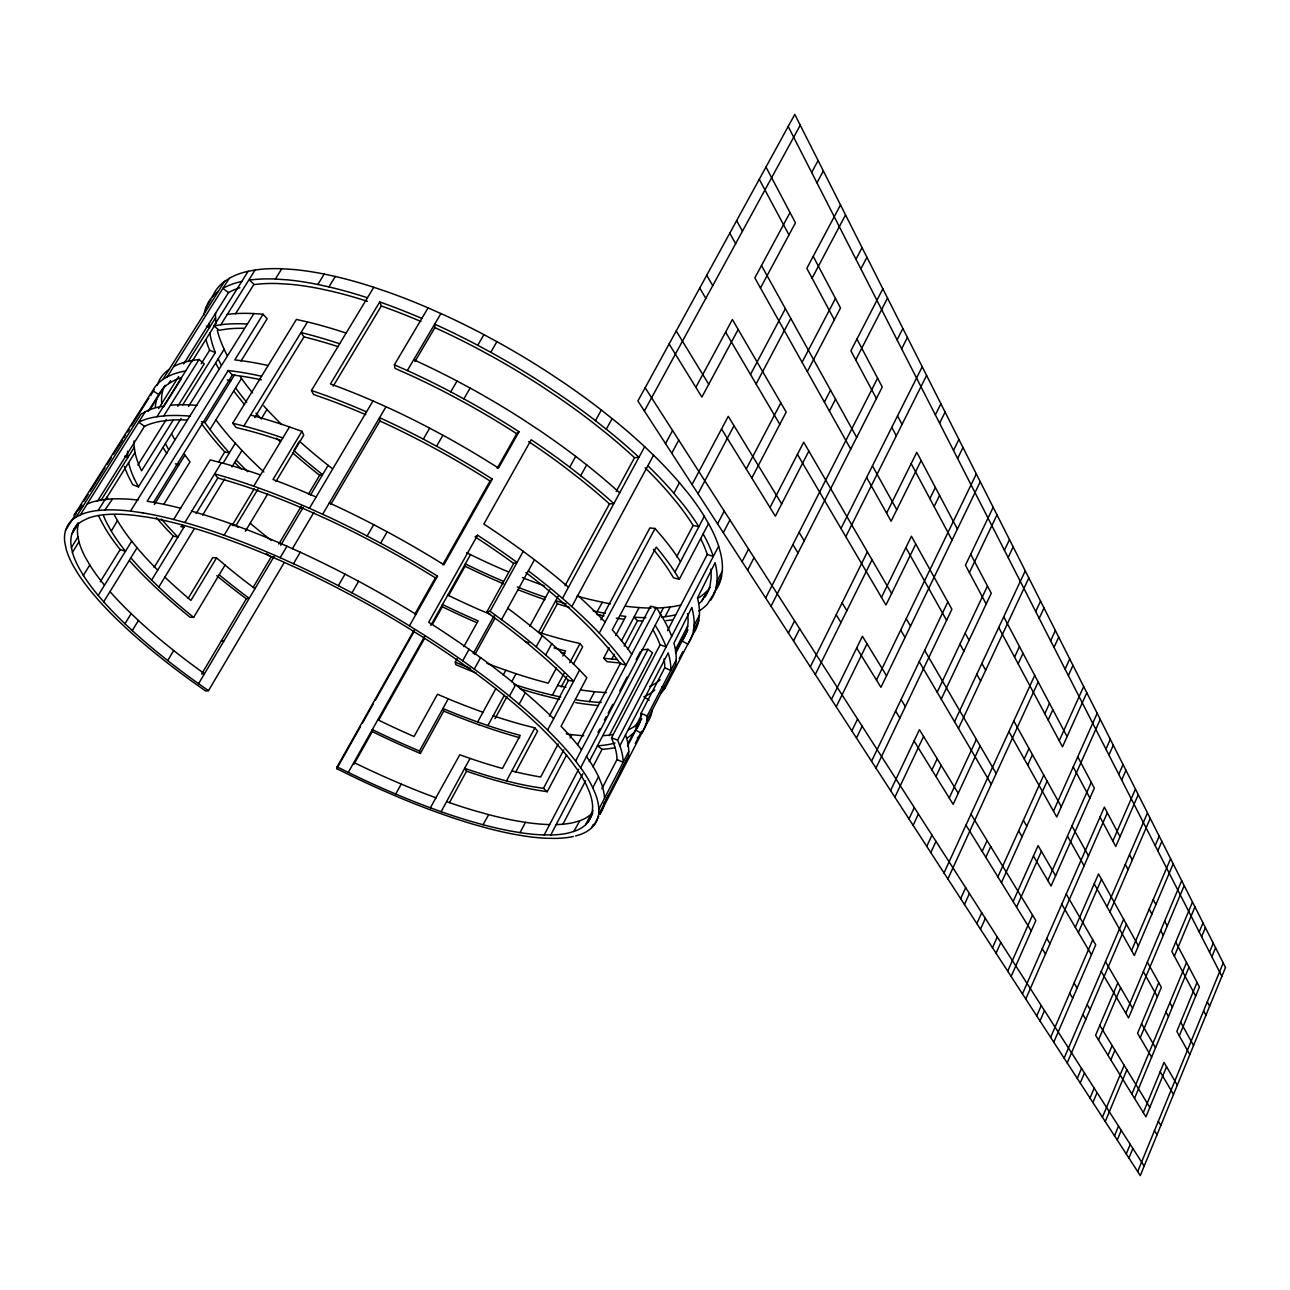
<?xml version="1.0" encoding="UTF-8"?>
<svg xmlns="http://www.w3.org/2000/svg" width="1290" height="1290" viewBox="0 0 1290 1290"><rect width="100%" height="100%" fill="white"/><g stroke="black" fill="none" stroke-linecap="round" stroke-linejoin="round"><path stroke-width="1.5" d="M353.879 764.438L372.294 731.607L372.326 729.592A318.05 101.217 29.1 0 0 406.221 745.314L419.476 751.022L420.347 753.457L443.728 711.08L442.889 708.565L444.195 709.097A297.813 99.378 29.2 0 0 477.203 721.852L487.894 725.577A279.559 92.848 29.1 0 0 517.258 734.574L520.225 735.381L502.455 768.453L499.472 767.631A281.172 89.719 29 0 1 470.044 758.407L459.772 754.795L430.344 807.814A302.36 90.493 28.8 0 1 397.046 794.608L382.388 788.287A320.484 96.411 28.9 0 1 348.3 772.42L337.109 766.873L414.235 629.971M625.521 734.881L625.811 735.735A257.968 81.576 28.8 0 1 628.746 751.57L628.44 756.053L598.479 814.861A249.228 73.643 28.5 0 1 594.093 825.149L591.352 828.099A245.036 72.417 28.5 0 1 579.791 834.694L575.566 835.968M664.06 658.803A247.825 85.688 29.1 0 1 664.721 667.752L641.033 713.322L640.485 719.191A238.779 78.674 28.9 0 1 635.776 730.188L641.63 733.333A245.552 80.915 28.9 0 0 646.548 722.061L647.145 716.031L676.186 660.012A254.211 88.865 29.2 0 0 673.928 643.21L691.827 607.445L692.069 608.364A252.792 91.558 29.3 0 1 694.085 625.521M676.186 660.012L675.702 664.834L646.774 720.659M432.553 624.183L442.341 606.751L442.518 604.51A310.954 114.697 29.6 0 0 475.768 619.845L478.122 620.861L463.836 646.645M716.063 587.853L717.03 581.226A250.969 94.944 29.5 0 0 715.337 563.617L715.112 562.682L697.471 597.98A252.372 92.348 29.4 0 1 699.422 615.233L698.519 621.716A241.585 88.494 29.3 0 1 693.069 634.003L664.898 688.409L661.915 691.875A239.666 82.979 29 0 1 660.464 693.246M448.581 595.625L465.077 566.229L465.303 563.924A308.665 118.906 29.9 0 0 498.343 579.129L503.1 581.161M212.479 296.684L214.382 292.782A239.779 91.525 30.3 0 1 224.637 281.333L230.991 277.366A244.584 93.348 30.3 0 1 248.131 271.303L255.807 269.916A253.92 96.847 30.2 0 1 281.156 268.723L293.523 269.497A268.223 102.087 30.1 0 1 324.242 274.077L335.287 276.463A282.865 107.328 30 0 1 371.794 286.622L388.306 292.201A298.458 112.81 29.9 0 1 428.103 307.875L445.534 315.631A310.584 116.971 29.9 0 1 483.927 334.642L498.037 342.285A317.34 119.26 29.9 0 1 549.088 372.955L565.375 383.823A316.921 119.115 29.9 0 1 601.334 410.01L615.701 421.459A309.245 116.519 29.9 0 1 644.694 446.727L654.207 455.822A297.555 112.504 29.8 0 1 678.782 481.928L687.731 492.78A281.091 106.748 29.7 0 1 704.324 516.322L710.258 526.691A264.111 100.668 29.6 0 1 718.659 546.186L720.659 553.394A250.55 95.718 29.5 0 1 722.303 571.099L721.287 577.775A239.843 91.719 29.5 0 1 715.595 590.497L713.854 592.755M604.268 802.686L604.107 804.009A248.793 74.514 28.6 0 1 599.64 814.409L647.032 722.9A245.132 81.722 28.9 0 0 651.998 711.532L652.24 710.113M598.641 813.555L598.818 809.265A260.354 76.852 28.6 0 0 595.48 794.06L592.771 787.739A274.447 80.819 28.7 0 0 582.516 770.372L575.614 760.987A292.072 85.688 28.8 0 0 556.796 739.396L546.831 729.318A309.149 90.284 28.8 0 0 519.822 704.775L509.453 696.149A321.258 93.493 28.8 0 0 478.106 671.897L462.691 660.803A329.224 95.573 28.9 0 0 424.313 635.131L407.011 624.36A329.659 95.686 28.9 0 0 353.154 593.465L338.351 585.66A322.661 93.864 28.9 0 0 298.264 565.907L280.156 557.683A310.1 90.542 28.9 0 0 239.053 540.703L222.106 534.463A293.943 86.188 29 0 0 184.857 522.514L173.682 519.483A278.785 81.996 29 0 0 142.803 512.856M573.324 836.5A247.228 73.079 28.5 0 1 555.474 838.403L545.896 838.258A257.065 76.078 28.6 0 1 523.885 835.952L514.388 834.324A271.158 80.431 28.7 0 1 486.201 827.89L473.253 824.262A290.75 86.624 28.7 0 1 443.05 814.458L432.069 810.507A309.6 92.686 28.8 0 1 398.03 797.01L383.065 790.544A327.499 98.54 28.9 0 1 348.3 774.371L336.803 768.663L337.109 766.873M699.406 615.233L694.085 625.505L693.23 631.955A241.988 87.736 29.2 0 1 687.828 644.129L682.055 641.001A235.328 85.301 29.2 0 0 687.247 629.117L688.038 622.844A246.019 89.091 29.3 0 0 687.554 613.637M163.62 406.092A250.034 83.205 29.6 0 0 146.979 410.865L140.933 414.219L76.175 517.048A249.276 73.546 29.2 0 0 67.37 525.997L65.403 530.883A251.147 74.111 29.2 0 0 64.774 542.284L66.242 549.363A259.338 76.61 29.1 0 0 73.111 565.52L77.787 573.373A273.835 81.141 29.1 0 0 92.267 592.916L98.54 600.221A290.508 86.446 29 0 0 117.6 620.022L127.871 629.713A310.035 92.767 29 0 0 153.3 651.66L165.33 661.302A328.063 98.701 28.9 0 0 195.403 683.764L205.771 691.053L208.496 690.666L284.219 562.569M430.796 807.959L441.115 811.7A283.8 84.527 28.7 0 0 470.656 821.262L483.266 824.794A264.289 78.384 28.7 0 0 510.776 831.066L520.031 832.631A250.131 73.998 28.6 0 0 541.429 834.856L550.733 834.985A240.408 71.047 28.5 0 0 568.051 833.098L574.308 831.308A238.053 70.337 28.5 0 0 585.483 824.874L588.127 821.972A242.359 71.611 28.5 0 0 592.336 811.926L592.626 806.492A253.388 74.772 28.6 0 0 589.288 791.657L586.628 785.481A267.498 78.771 28.7 0 0 576.582 768.55L569.825 759.407A285.219 83.657 28.8 0 0 551.394 738.315L541.671 728.495A302.199 88.252 28.8 0 0 515.242 704.55L505.1 696.1A314.389 91.477 28.8 0 0 474.446 672.429L459.369 661.593A322.274 93.541 28.9 0 0 421.862 636.518L404.963 625.989A322.677 93.638 28.9 0 0 352.364 595.835L337.899 588.208A315.776 91.832 28.9 0 0 298.764 568.922L281.091 560.908A303.134 88.494 28.9 0 0 240.988 544.332L224.476 538.236A287.025 84.14 29 0 0 188.179 526.562L177.294 523.627A271.851 79.948 29 0 0 147.205 517.129L135.24 515.436A256.968 75.739 29.1 0 0 110.988 514.226L103.764 514.726A247.245 72.917 29.2 0 0 87.946 518.29L82.302 521.063A242.343 71.482 29.2 0 0 73.659 529.706L71.724 534.431A244.133 72.03 29.2 0 0 71.047 545.46L72.434 552.33A252.372 74.546 29.1 0 0 79.045 568.019L83.544 575.646M122.695 439.971L113.407 454.419M129.194 429.667L127.549 431.973M150.704 395.53L154.123 389.806M157.106 385.371L159.525 379.808A243.31 85.011 29.9 0 1 169.264 369.262M157.058 398.449L156.848 399.061A238.714 82.495 29.8 0 0 155.332 406.995M163.911 387.032L163.233 388.887A238.311 83.253 29.9 0 0 161.589 401.238L161.734 403.577M218.333 291.346A240.182 90.8 30.3 0 0 208.142 302.699L205.481 308.616A241.988 91.493 30.3 0 0 203.901 315.05M1137.699 1171.594L1223.226 962.953M1128.927 1158.065L1132.862 1148.487M1166.563 1066.733L1145.923 1116.818L1095.597 1035.241L1117.833 982.883M1179.302 1035.822L1199.426 986.963L1175.722 942.103M1211.874 956.793L1215.567 947.795M1126.251 1153.937L1130.217 1144.359M1143.327 1112.593L1164.032 1062.412L1177.302 1085.213M1197.039 982.448L1176.835 1031.419L1189.815 1054.623M1209.52 952.197L1213.245 943.183M1114.495 1135.829L1118.527 1126.138M1131.878 1094.033L1186.526 962.534M1199.216 931.993L1203.006 922.882M1117.237 1140.054L1121.252 1130.379M1134.539 1098.354L1188.977 967.178M1201.619 936.701L1205.392 927.623M1105.24 1121.542L1126.88 1069.765M1140.231 1037.805L1161.339 987.318L1147.358 962.098M1174.351 956.164L1194.943 906.918M1102.434 1117.205L1124.154 1065.298M1158.743 982.658L1137.57 1033.274L1151.615 1057.187M1192.492 902.065L1171.82 951.423L1195.685 996.074M1090.018 1098.064L1094.194 1088.163M1108.013 1055.381L1112.141 1045.61M1125.799 1013.231L1181.688 880.683M1092.904 1102.531L1097.064 1092.662M1110.835 1059.945L1114.947 1050.189M1184.204 885.666L1128.54 1017.907L1101.257 971.467M1080.23 1082.987L1084.471 1073.006M1098.5 1039.933L1120.639 987.721M1173.19 863.832L1134.313 955.503L1094.194 883.876M1077.263 1078.408L1081.52 1068.394M1131.556 950.585L1170.594 858.721M1064.137 1058.171L1123.622 919.254M1155.147 845.627L1159.21 836.146M1067.201 1062.896L1126.428 924.317M1157.823 850.868L1161.855 841.402M1050.64 1037.354L1092.775 939.733M1107.014 906.741L1147.487 812.942M1053.785 1042.207L1095.726 944.844L1066.233 894.067M1109.916 911.933L1150.229 818.36M1039.982 1020.938L1044.465 1010.618M1078.376 932.525L1101.499 879.296M1138.264 794.656L1115.753 846.482L1100.015 817.054M1036.741 1015.939L1041.24 1005.587M1075.312 927.3L1098.532 873.943L1138.377 945.893M1112.835 841.032L1135.442 789.093M1025.776 999.024L1107.336 812.765M1121.671 780.031L1125.944 770.275M1022.438 993.881L1104.369 807.137L1119.994 836.694M1118.769 774.322L1123.058 764.551M1011.134 976.449L1035.838 920.512L970.983 814.184M1108.932 755.053L1113.286 745.185M1007.7 971.144L1032.516 915.062M1047.819 880.506L1091.259 782.337M1105.933 749.184L1110.303 739.299M996.041 953.197L1000.814 942.506M1016.568 907.144L1041.417 851.368M1100.241 719.369L1056.736 816.989L1008.909 731.591M992.494 947.731L997.283 937.008M1013.118 901.549L1038.095 845.627L1055.607 875.781M1053.479 811.168L1097.177 713.289M980.497 929.219L985.35 918.399M1001.443 882.634L1047.093 781.095M1086.809 692.762L1062.508 746.829L998.718 627.472M976.836 923.576L981.722 912.74M997.88 876.861L1043.755 775.064M1059.235 740.718L1083.664 686.522M964.452 904.483L969.419 893.535M985.834 857.35L990.736 846.562M1027.695 765.131L1032.451 754.666M1048.173 720.014L1052.866 709.693M1068.362 675.541L1072.974 665.366M960.679 898.662L965.662 887.681M982.174 851.4L987.092 840.596M1024.228 758.939L1029.001 748.442M1044.803 713.709L1049.512 703.356M1065.089 669.123L1069.733 658.916M947.892 878.942L1038.176 681.926M1054.011 647.403L1058.719 637.115M943.99 872.943L1034.725 675.396M1050.624 640.791L1055.365 630.471M926.768 846.385L931.977 835.146M949.214 797.994L976.385 739.428M1014.569 657.126L1019.471 646.548M1035.709 611.557L1040.546 601.14M930.8 852.593L935.976 841.386M980.158 745.926L953.133 804.331L914.062 741.008M1018.165 663.834L1023.035 653.288M1039.192 618.378L1044.013 607.993M913.126 825.358L918.432 814.022M935.976 776.515L941.184 765.357M958.454 728.431L1028.84 577.936M908.966 818.94L914.304 807.572M931.928 769.969L937.185 758.778M954.536 721.739L1025.26 570.857M890.568 790.577L919.431 729.672L958.244 793.302M937.185 692.214L987.479 586.031M1004.426 550.25L1009.473 539.607M894.873 797.22L923.576 736.477M941.232 699.115L991.284 593.223L970.693 554.265M1008.151 557.538L1013.166 546.912M875.991 768.098L951.891 609.251L911.45 536.253L881.473 597.399M969.403 572.599L996.993 514.855M871.54 761.245L947.844 601.946M993.171 507.309L965.452 565.197L986.189 604.01M851.851 730.882L857.576 719.094M876.474 680.072L976.337 473.946M856.463 737.993L862.139 726.222M980.271 481.75L880.941 687.328L856.673 647.999M836.226 706.791L867.041 643.791M915.787 544.058L885.972 605.042L797.43 454.354M934.121 506.551L939.571 495.392M957.615 458.498L962.985 447.501M831.453 699.438L862.43 636.244L886.536 675.75M929.88 498.65L935.379 487.459M953.504 450.452L958.905 439.438M815.28 674.493L872.024 559.796M921.141 460.53L891.1 521.225L866.606 477.477M939.604 423.201L945.102 412.091M810.33 666.865L867.396 551.846M886.585 513.178L916.787 452.306L957.39 529.094M935.363 414.88L940.878 403.738M793.543 640.985L799.671 628.778M845.805 536.672L926.591 375.422M788.416 633.084L794.576 620.829M840.983 528.465L922.221 366.779M771.001 606.236L882.263 387L856.931 339.06M901.645 348.816L907.418 337.448M765.679 598.028L877.603 378.18M897.098 339.883L902.887 328.499M742.089 561.65L748.571 549.072M770.001 507.518L803.702 442.212L891.6 593.513M824.391 402.109L830.55 390.193M882.86 288.799L850.884 350.783L876.41 398.546M747.603 570.164L754.053 557.635M808.846 451.081L775.355 516.21L721.545 428.973M829.422 411.091L835.533 399.207M855.754 359.91L887.536 298.087M82.979 506.244A248.841 74.401 29.3 0 0 74.094 515.323L153.091 390.015A243.729 84.221 29.8 0 1 162.766 379.583L224.637 281.333M693.52 630.439L698.825 620.2M716.385 586.305L721.61 576.211M591.513 827.938L593.352 824.375M604.333 803.186L608.88 794.414M619.797 773.323L627.069 759.278M635.26 743.475L641.598 731.253M662.093 691.682L665.624 684.861M679.233 658.577L682.878 651.531M594.093 825.132L598.721 816.199M698.825 611.057A236.215 89.478 29.4 0 0 707.307 604.268L714.741 592.158M601.85 788.722L617.007 759.552A251.502 78.529 28.8 0 0 614.008 744.233L611.492 737.88L660.109 644.79A261.628 90.252 29.2 0 0 652.837 629.585M635.293 727.028L641.791 714.499M675.734 649.128L687.764 626.005M585.628 824.713L592.997 810.523M627.649 743.782L641.178 719.772A238.376 79.464 28.9 0 0 641.84 718.82M675.38 651.869L687.312 630.875A234.925 86.043 29.3 0 0 688.022 629.859M701.857 600.866L709.887 587.385L701.679 601.076A229.491 86.914 29.4 0 1 698.696 603.913M588.127 821.972L592.771 813.039M627.537 746.039L640.275 721.497M675.621 653.401L687.312 630.875M598.818 809.265L628.73 751.57M717.03 581.226L722.287 571.099M667.478 630.681L707.307 554.442A257.871 97.314 29.6 0 0 700.583 538.591M723.303 532.689L729.93 519.983M751.812 478.026L786.191 412.091L732.398 319.517L695.858 387.339M807.298 371.617L840.5 307.971L813.2 256.339M860.865 268.9L866.928 257.274M592.771 787.739L598.544 776.677L601.204 783.046A259.903 77.755 28.7 0 1 604.478 798.365M617.007 759.552L623.167 762.309A258.419 80.706 28.8 0 0 620.168 746.587L617.604 740.089L718.659 546.186M573.824 831.486L579.807 820.746A237.65 71.176 28.6 0 0 591.03 814.184L591.175 814.022M619.861 745.749L668.188 652.869L668.462 653.756A254.63 88.059 29.1 0 1 670.8 670.445L664.705 667.752M550.733 834.985L582.774 773.823M589.191 761.584L647.999 649.305L652.498 652.837L609.186 735.671M661.706 617.072L665.092 616.701L670.171 606.993A231.378 88.494 29.4 0 0 680.717 605.042M717.562 523.837L724.222 511.098M746.249 469.012L780.837 402.883M802.09 362.28L835.469 298.474M855.98 259.29L862.075 247.632M562.746 824.504L585.612 780.789M592.916 766.808L602.059 749.313A243.584 80.286 28.9 0 0 615.282 747.636M148.156 411.381L159.202 393.724A236.957 81.867 29.8 0 1 168.667 383.63L170.522 380.679M575.614 760.987L656.304 607.59L650.563 606.219L627.811 649.37M708.565 523.547L679.33 579.242L674.944 572.163L704.324 516.322M544.203 834.936L578.678 769.275M597.996 732.462L599.834 728.947M604.446 720.159L606.3 716.643M608.138 713.128L612.75 704.324M619.813 690.876L627.101 677.008M636.196 659.658L640.501 651.482M660.109 614.121L663.495 607.654L670.171 606.993M580.661 767.727L660.803 614.572L656.304 607.59M547.25 791.705L543.461 788.335L534.189 786.916A262.305 82.318 28.8 0 1 506.696 781.014L494.118 777.628A281.672 88.752 28.9 0 1 464.658 768.34L466.529 771.178A288.573 90.945 28.9 0 0 496.666 780.676L509.582 784.159A269.126 84.463 28.8 0 0 537.753 790.238L547.25 791.705L566.6 755.037M624.134 646.08L637.55 620.684A247.777 93.977 29.5 0 0 642.791 621.022M577.581 744.685L620.264 663.689A281.026 91.929 29.1 0 0 602.72 641.84L593.368 631.697A297.764 96.976 29.2 0 0 567.906 607.122L558.086 598.496A309.777 100.539 29.2 0 0 528.352 574.405L525.901 572.55M676.605 556.812L693.133 525.449A274.964 103.377 29.7 0 0 676.799 502.552L668.01 492.006A291.346 109.07 29.8 0 0 645.129 467.802M692.053 484.524L728.269 416.299L781.692 503.89M750.49 374.455L785.4 308.697M840.5 204.917L806.831 268.336L834.324 319.807M558.183 743.991L540.687 776.999L539.559 776.806A261.854 83.205 28.9 0 1 512.066 770.985L511.824 770.936M620.684 662.979A249.583 90.623 29.3 0 1 615.427 662.56L607.106 661.657L603.672 658.206L609.219 647.757M615.685 635.567L625.844 616.394L624.715 616.281A254.711 96.814 29.6 0 1 620.958 615.814M698.035 493.731L734.01 425.716M756.101 383.985L790.786 318.42M812.071 278.172L845.547 214.914M520.031 832.631L525.465 822.359A249.696 74.868 28.6 0 0 546.879 824.487L549.653 824.568M543.461 788.335L563.778 749.893M570.083 737.993L571.841 734.655A246.003 82.125 29 0 0 583.725 735.719M576.324 699.873A258.452 89.784 29.2 0 0 580.081 700.438L589.337 701.567L594.561 691.714A244.213 85.575 29.2 0 0 606.445 692.569M603.672 658.206L611.815 659.077L614.395 654.224M621.441 640.888L639.066 607.574A240.698 92.154 29.5 0 0 650.982 608.058M515.549 772.355L537.624 731.091L534.866 727.882L522.547 724.722A279.075 93.767 29.2 0 1 493.199 715.773M561.215 686.941L566.81 676.492M573.341 664.285L582.661 646.854L580.032 643.549L567.745 640.646A274.996 101.507 29.5 0 1 538.575 632.229L558.264 595.98M549.346 716.176L568.422 680.443L573.631 681.217L572.889 680.459A306.843 94.831 29 0 0 546.363 655.594L536.172 646.854A318.888 98.201 29 0 0 505.293 622.409L490.087 611.234L486.749 612.121L501.616 623.022A312.067 96.073 29 0 1 531.803 646.919L541.784 655.449A299.957 92.686 29 0 1 567.729 679.717L568.422 680.443M600.85 619.732L649.854 527.965L655.062 528.481L663.512 538.414A283.123 102.974 29.6 0 1 680.507 561.601M547.605 730.059L579.597 670.042L578.839 669.284M620.264 663.689L626.037 665.124A287.767 94.154 29.1 0 0 608.106 642.759L599.269 633.132L655.062 528.481M693.133 525.449L698.857 526.707A281.559 105.877 29.7 0 0 682.168 503.245L673.864 493.231L679.459 482.718M556.458 667.914L548.266 683.168L545.299 682.394A277.028 97.701 29.4 0 1 516.048 673.719M562.827 656.046L565.552 650.966L562.601 650.225A275.463 100.636 29.5 0 1 554.023 647.951M671.735 453.193L678.75 440.148M738.186 329.466L701.873 397.094L669.107 343.978M760.471 287.976L795.462 222.815L765.986 167.039M816.957 182.809L823.343 170.925M483.024 824.729L488.7 814.635A263.821 79.303 28.7 0 0 516.21 820.827L525.465 822.359M506.47 780.95L534.866 727.882M513.791 684.361A277.495 96.814 29.3 0 0 540.075 692.117L552.378 695.181L564.133 673.219M569.745 662.738L580.032 643.549M593.19 610.863L597.077 611.702L602.398 602.269A254.291 97.589 29.6 0 0 610.476 603.849M665.527 443.615L672.574 430.521M790.044 212.56L754.827 277.914L850.723 449.146M811.668 172.457L818.086 160.541M519.128 704.195L525.304 692.778L515.661 684.7A320.71 94.589 28.9 0 0 484.427 660.399L469.06 649.305A328.66 96.702 28.9 0 0 430.779 623.602L428.683 622.264L477.574 535.221L479.638 536.559A324.387 105.038 29.2 0 1 517.064 562.456L513.678 563.44L486.749 612.121M545.686 654.997L551.765 643.758L542.284 635.599A318.34 99.266 29.1 0 0 511.517 611.089L507.76 608.283M599.269 633.132L598.544 632.358A304.585 99.217 29.2 0 0 572.502 607.187L571.825 606.59L653.562 455.209M441.115 811.7L470.044 758.423M487.894 725.577L504.309 695.31M511.678 681.765L516.048 673.719L505.406 670.107A295.088 104.555 29.4 0 1 486.798 663.27M565.036 585.692L609.444 503.906L613.846 503.6A311.986 111.44 29.6 0 0 584.322 478.542L569.729 467.174A319.726 113.923 29.6 0 0 533.238 441.099L531.222 439.745L483.847 524.046L485.911 525.401A323.838 106.086 29.3 0 1 523.224 551.314L538.172 562.553A316.018 103.781 29.3 0 1 568.487 587.273M616.185 491.506L634.519 457.708L638.953 457.305A309.745 115.584 29.8 0 0 609.864 432.069L595.448 420.653A317.437 118.164 29.8 0 0 559.392 394.482L543.074 383.614A317.856 118.293 29.8 0 0 491.909 352.928L477.751 345.285A311.1 116.035 29.8 0 0 439.293 326.241L434.698 324.145L434.891 327.644L414.945 361.506M449.452 802.67L466.529 771.178M495.005 718.691L507.018 696.552M541.22 633.503L557.361 603.752L555.716 600.688A273.464 104.345 29.7 0 0 566.084 603.849M509.453 696.149L515.661 684.7M536.172 646.854L542.284 635.599M571.825 606.59L562.472 598.35L644.678 446.727M644.371 410.994L800.251 125.211M477.639 722.013L495.957 688.409M503.213 675.073L505.841 670.268M529.755 626.392L549.846 589.53M474.285 669.107L480.622 657.61M501.536 619.587L534.479 559.731M580.71 475.688L586.66 464.884L575.711 456.386A319.194 114.907 29.7 0 0 539.301 430.279L522.837 419.411A319.614 115.052 29.7 0 0 471.269 388.693L457.031 381.034A312.809 112.843 29.7 0 0 418.315 361.877L413.703 359.765M606.3 429.199L612.137 418.573M395.724 794.06L401.238 784.062L402.544 784.626A301.828 91.542 28.9 0 0 435.826 797.768L436.262 797.929M419.476 751.022L448.259 698.841L449.565 699.39A297.297 100.362 29.2 0 0 482.525 712.096L482.96 712.241M473.188 653.659L494.038 615.894L494.747 618.555L474.897 654.546M476.204 673.074A302.682 106.102 29.4 0 1 468.125 669.816L455.822 664.624L455.257 662.125L457.16 658.69M462.691 660.803L469.06 649.305M490.087 611.234L523.224 551.314M569.729 467.174L575.711 456.386M595.448 420.653L601.334 410.01M348.3 772.42L424.878 635.954M430.763 625.473L470.511 554.635A308.149 119.857 29.9 0 0 503.503 569.825L508.26 571.841M378.76 720.078L424.732 638.131M336.803 768.663L360.49 726.609M362.474 723.11L373.326 703.84M375.309 700.341L413.8 632.003M414.816 614.185L435.343 577.839L437.503 576.146L435.101 574.647A327.225 100.507 29.1 0 0 381.808 543.8L367.134 536.027A320.275 98.588 29.1 0 0 327.386 516.419L309.423 508.292A307.794 95.089 29.1 0 0 268.562 491.571L251.695 485.459M442.728 564.762L490.039 481.009L492.296 479.106L489.942 477.606A322.468 109.682 29.4 0 0 437.729 446.84L423.33 439.132A315.615 107.586 29.4 0 0 384.226 419.814L379.566 417.67L379.905 421.008L330.788 504.406M497.214 468.302L516.742 433.73L519.032 431.747L516.71 430.247A320.146 114.052 29.6 0 0 465.029 399.513L450.758 391.838A313.341 111.875 29.6 0 0 411.978 372.665L394.401 364.78L428.103 307.858M409.446 625.844L437.503 576.146M492.296 479.106L443.921 564.794L441.519 563.295M519.032 431.747L498.504 468.109L496.166 466.609A321.919 110.698 29.5 0 0 444.066 435.859L429.699 428.151A315.083 108.586 29.5 0 0 390.677 408.865L372.987 400.932A302.795 104.732 29.5 0 0 332.691 384.775L330.433 383.969L379.728 301.957L381.969 302.731A298.958 111.891 29.9 0 1 421.83 318.453M351.96 592.836L358.62 581.306L359.813 581.935A329.095 96.814 28.9 0 1 413.542 612.815L415.96 614.298M380.631 543.171L387.177 531.819L388.355 532.447A326.66 101.588 29.1 0 1 441.519 563.295M436.568 446.211L442.922 435.23M463.884 398.884L470.124 388.08M490.764 352.315L496.908 341.656M338.351 585.66L345.043 574.131L358.62 581.306M367.134 536.027L373.713 524.675L387.177 531.819M423.33 439.132L429.699 428.151M450.758 391.838L457.031 381.034M477.751 345.285L483.927 334.642M293.491 563.714L300.264 552.217L305.037 554.426A322.113 94.96 28.9 0 1 345.043 574.131M322.661 514.242L386.016 406.737M407.35 370.536L440.938 313.551M280.156 557.683L286.961 546.218L300.264 552.217M309.423 508.292L372.987 400.932M292.395 548.718L313.889 512.372M219.187 574.808L220.348 575.775A315.728 105.877 29.3 0 0 248.938 598.141L246.326 598.802L201.659 674.041L204.207 673.525A320.017 97.556 29 0 1 174.908 651.498L163.185 642.049A302.521 91.719 29 0 1 138.433 620.49L128.468 611.009A282.962 85.317 29.1 0 1 110.005 591.594M253.082 587.434L271.11 557.07L274.028 556.554L198.595 683.7L208.496 690.666M278.817 544.09L301.28 506.244M308.423 494.215L319.662 475.3L322.339 474.43A308.745 118.922 29.9 0 1 294.926 451.532L293.814 450.549L299.425 441.196L300.538 442.196A308.229 119.873 30 0 0 327.87 465.126L331.981 468.351M280.72 545.267L303.198 507.373M310.358 495.312L328.144 465.335M250.55 415.074A289.105 95.637 29.4 0 1 287.476 426.232L301.957 431.344L273.012 479.493L275.302 480.348A307.278 96.121 29.1 0 1 316.098 497.005M198.595 683.7L198.289 683.49A320.581 96.427 28.9 0 1 168.893 661.512L167.7 660.561L173.715 650.547M129.677 560.876A288.315 90.752 29.2 0 0 144.319 576.404L154.381 586.224A307.681 97.395 29.1 0 0 179.374 608.461L189.985 617.217L193.629 617.394L225.041 565.068L216.559 557.877L212.737 557.635L188.147 598.383M245.374 531.222L267.74 493.973M275.947 481.541L303.763 435.182L301.957 431.344M333.191 386.178L381.324 306.004L379.728 301.957M254.178 488.926L232.184 525.385L236.022 525.562L238.005 527.304M216.559 557.877L190.936 600.382L189.195 598.915A300.231 96.202 29.2 0 1 164.862 577.082M236.022 525.562L258.016 489.055M224.138 535.189L231.007 523.804L245.906 529.303A309.568 91.606 28.9 0 1 286.961 546.218M253.727 486.169L289.492 426.909M365.78 414.719A296.49 101.41 29.5 0 0 327.853 399.529L313.518 394.466L311.487 390.467L373.778 287.267M196.096 513.597L217.817 478.01L214.608 473.882A291.75 90.51 29.2 0 1 251.695 485.459M254.711 417.589L303.956 336.883L301.005 332.546A285.38 102.668 29.8 0 1 337.69 343.108L339.673 343.753M167.7 660.561L157.138 652.079A303.053 90.655 28.9 0 1 132.273 630.584L138.433 620.49M193.629 617.394L183.228 608.816A300.747 95.186 29.1 0 1 158.799 587.047L194.226 528.9M202.611 515.129L224.637 478.977M231.974 466.932L241.988 450.5L232.781 440.487A274.625 101.249 29.9 0 1 215.914 419.863M261.257 418.879L266.982 409.446L263.708 405.866M154.091 567.455L173.279 536.092L177.923 537.075L175.327 534.399A279.204 92.622 29.4 0 1 161.395 518.999M218.574 462.078L224.766 451.951L229.41 452.822L226.911 450.065A275.092 100.378 29.8 0 1 209.964 429.506L204.997 422.636L201.498 421.604M184.873 522.514L221.396 462.771A291.25 91.477 29.2 0 1 258.468 474.269L260.483 474.962M232.732 423.249L243.858 426.022L307.488 321.952L296.41 319.436L232.732 423.249L236.151 427.522L246.987 430.215A282.768 92.445 29.4 0 1 281.236 440.583M279.059 283.574A247.615 93.509 30.2 0 0 254.388 284.574L249.438 280.091A254.356 96.073 30.2 0 1 274.754 279.011L287.138 279.817A268.675 101.265 30.1 0 1 317.872 284.493L328.918 286.896L335.287 276.463M132.273 630.584L124.969 623.747L131.145 613.621M158.799 587.047L151.623 580.097L183.938 527.223L181.358 524.546M223.202 462.965L235.264 443.244M173.682 519.483L210.238 459.901L221.396 462.771M317.856 284.477L324.242 274.077M114.197 514.726L117.632 520.918A264.369 83.898 29.3 0 0 131.145 540.462L137.046 547.75L103.7 601.817L97.589 594.69A266.853 79.061 29.1 0 1 83.544 575.646M163.717 504.503L190.001 461.885L184.389 454.354M209.964 429.506L241.472 378.422L240.375 376.89M100.265 581.742L120.18 549.588L119.567 548.831A271.771 85.188 29.3 0 1 105.538 528.868L101.055 520.821A257.371 80.448 29.4 0 1 98.62 515.661M153.687 502.213L232.377 375.003L234.893 375.293A265.853 91.574 29.6 0 1 261.354 379.824M241.036 361.007L267.159 318.775L263.079 314.244L253.292 313.551A255.775 93.444 30 0 0 228.008 314.308L227.298 314.405M98.201 595.399L131.709 541.187M154.397 504.487L184.938 455.096M204.997 422.636L234.699 374.6M76.175 517.048L81.98 514.178A254.259 75.014 29.2 0 1 98.201 510.453L105.603 509.937A263.95 77.803 29.1 0 1 130.5 511.114L253.92 313.583M275.383 279.027L281.768 268.739M261.564 376.261A272.625 93.928 29.6 0 0 230.749 370.843L228.185 370.553L147.157 501.294L149.721 501.697A278.301 82.963 29.1 0 1 180.6 508.228M263.079 314.244L234.78 359.91L237.36 360.2A272.158 94.799 29.7 0 1 268.143 365.522M173.199 420.137L141.577 470.834L140.755 469.141A248.164 82.705 29.6 0 1 135.015 452.484L134.015 445.131A240.085 79.899 29.7 0 1 134.015 440.922M182.68 404.931L215.365 352.557L214.656 350.751A243.165 92.025 30.2 0 1 209.899 332.997M83.35 575.34L89.8 565.004L85.511 557.635A251.921 75.417 29.2 0 1 78.996 541.832L77.658 534.931A243.713 72.869 29.2 0 1 78.4 523.788L71.885 533.883M120.18 549.588L125.469 551.282L124.888 550.556A264.837 83.011 29.3 0 1 111.279 531.109L117.438 520.596M124.388 466.383A255.452 84.156 29.6 0 0 128.613 476.784L132.709 484.653L138.433 486.878L181.068 418.412M188.485 406.511L224.121 349.284L220.671 341.092A242.762 92.767 30.3 0 1 217.317 330.256M104.909 509.969L112.504 498.924A263.483 78.722 29.2 0 1 137.417 500.004L138.03 500.069M186.631 420.024A253.13 83.189 29.5 0 0 169.683 420.218L162.363 421.056A243.552 80.109 29.6 0 0 146.173 425.539L144.512 426.345L138.675 422.201L140.368 421.378A250.47 82.383 29.6 0 1 156.961 416.718L163.766 415.912L199.095 359.491L204.239 363.909L177.794 406.253M243.649 328.273A249.438 90.187 30 0 0 226.589 329.095L219.171 330.256L213.93 325.854L220.832 324.757L255.081 270.029M137.853 465.061L166.345 419.476M201.176 363.764L209.625 350.251L208.883 348.413A249.873 94.589 30.2 0 1 206.061 340.028M235.57 313.744L253.711 284.687M162.008 390.37L165.201 385.307M149.898 409.817L163.443 388.274M97.411 501.326L144.512 426.345M183.696 363.941L228.507 292.588L230.265 291.637A238.247 90.042 30.2 0 1 239.892 287.735M71.353 547.589L77.964 537.059M100.83 500.617L134.225 447.404M158.573 408.591L178.681 376.551M188.227 361.345L215.559 317.792L215.511 315.324A234.844 89.639 30.3 0 1 215.607 313.019M98.201 510.453L105.07 499.488L111.795 498.972M156.961 416.718L192.226 360.474L199.095 359.491M213.93 325.854L248.131 271.303M72.434 552.33L78.996 541.832M105.361 499.778L135.015 452.484M163.508 407.027L181.439 378.438M191.984 361.603L216.011 323.274L215.559 317.792M65.564 530.303L76.497 512.985M78.593 509.631L81.77 504.616M83.866 501.262L88.091 494.57M90.203 491.232L104.974 467.802M107.07 464.448L111.295 457.757M123.824 437.874L125.678 434.924M131.451 425.781L148.866 398.142M205.739 307.923L210.915 299.699M80.335 514.887L145.286 411.687M162.895 379.486L167.168 376.922L229.217 278.35M73.337 530.367L78.126 522.74M647.032 722.9L645.403 724.883M707.017 590.917L706.856 591.126A229.104 87.623 29.4 0 1 698.632 597.802M638.518 722.868L638.356 723.029A234.151 78.061 28.9 0 1 628.682 729.688M633.116 733.252L632.971 733.413A234.554 77.287 28.9 0 1 626.94 738.057M168.667 383.63L174.634 380.228A241.762 83.528 29.8 0 1 181.535 377.567M477.574 535.221L475.107 536.85L477.106 538.156A317.55 102.797 29.2 0 1 513.678 563.44M173.682 366.57L175.408 365.683A248.18 86.704 29.9 0 1 192.226 360.474M167.168 376.922L168.893 376.051A248.615 85.914 29.8 0 1 185.663 370.94M87.156 504.035L88.8 503.326A253.824 75.884 29.2 0 1 105.07 499.488M579.339 820.908L573.534 822.569A240.005 71.885 28.6 0 1 556.184 824.568M220.832 324.757L221.541 324.645A256.21 92.654 30 0 1 246.809 324L247.422 324.016M221.219 641.098L224.089 640.727M647.999 649.305L641.63 649.837M666.043 620.635L669.542 620.248A238.328 90.284 29.4 0 0 672.009 619.909M170.441 405.253L171.151 405.173A259.564 86.317 29.6 0 1 196.257 405.318L196.886 405.35M163.766 415.912L164.475 415.848A260.016 85.463 29.5 0 1 189.566 416.09L190.194 416.138M663.495 607.654L660.69 607.848A240.698 92.154 29.5 0 1 654.288 608.058M279.059 283.574L291.089 284.381A261.999 98.733 30.1 0 1 321.033 288.944L331.788 291.314A276.657 103.942 30 0 1 367.408 301.312M639.066 607.574L629.778 606.719A254.291 97.589 29.6 0 1 626.037 606.268M594.561 691.714L585.289 690.601A258.016 90.623 29.2 0 1 581.532 690.053M571.841 734.655L566.262 733.946M131.112 511.195L142.803 512.856M180.842 526.594L183.938 527.223M597.077 611.702L597.318 611.75A254.711 96.814 29.6 0 0 605.397 613.363M599.947 615.12L597.028 614.475M602.156 602.22L589.901 599.447A272.996 105.2 29.7 0 1 577.017 596.077M557.603 685.425L557.844 685.49A258.016 90.623 29.2 0 0 565.955 687.247M552.378 695.181L552.62 695.229A258.452 89.784 29.2 0 0 560.747 697.019M679.33 579.242L673.557 577.839L669.22 570.841A276.947 99.685 29.5 0 0 653.417 549.411M542.51 695.294L555.377 698.487A265.176 92.138 29.2 0 0 559.538 699.438M488.459 814.571L476.091 811.136A283.3 85.527 28.8 0 1 446.582 801.638M227.282 379.953L230.765 380.953L230.249 380.179M175.359 463.852L178.875 464.9L178.31 464.158M367.44 297.78L365.457 297.135A283.332 106.473 30 0 0 328.918 286.896M545.573 597.351L545.138 597.206A291.266 111.649 29.8 0 1 517.306 586.966M346.123 333.078L344.14 332.433A284.913 103.555 29.8 0 0 307.488 321.936M707.307 554.442L713.306 556.442A264.563 99.862 29.6 0 0 704.824 537.043L703.115 533.915M311.487 390.467L326.177 395.659A303.311 103.764 29.5 0 1 366.521 411.865M524.788 641.307L528.916 642.726M282.833 437.939L280.817 437.246A289.589 94.686 29.4 0 0 243.858 426.006M660.109 644.79L666.172 646.903A268.417 92.606 29.2 0 0 657.013 628.262L655.191 625.247M478.816 724.674L489.7 728.463A286.412 95.138 29.1 0 0 519.741 737.703M381.324 306.004L383.501 306.762A292.233 109.36 29.9 0 1 420.975 321.5M231.007 523.804L228.975 523.079A293.443 87.188 29 0 0 191.775 511.211M611.492 737.88L617.604 740.089M209.625 350.251L215.365 352.557M443.728 711.08L445.082 711.645A304.94 101.781 29.2 0 0 478.816 724.69M448.259 698.841L437.471 694.262L414.058 736.525L411.671 735.477A317.485 102.297 29.1 0 1 377.841 719.788M490.555 614.459L481.009 610.412A310.422 115.681 29.7 0 1 447.807 595.093M420.347 753.457L406.834 747.652A324.999 103.442 29.1 0 1 372.294 731.607M401.238 784.062L387.919 778.322A319.92 97.54 28.9 0 1 353.879 762.487M503.616 583.806L498.762 581.742A315.405 121.534 29.9 0 1 465.077 566.229M455.257 662.125L467.303 667.204A295.587 103.603 29.4 0 0 470.479 668.494M641.033 713.322L647.145 716.031M434.891 327.644L439.422 329.708A304.456 113.536 29.8 0 1 476.978 348.3L490.813 355.766A311.132 115.778 29.8 0 1 540.784 385.726L556.748 396.353A310.745 115.648 29.8 0 1 591.997 421.911L606.074 433.069A303.134 113.085 29.8 0 1 634.519 457.708M379.905 421.008L384.501 423.12A308.874 105.264 29.4 0 1 422.685 441.97L436.746 449.5A315.647 107.344 29.4 0 1 487.749 479.541L490.039 481.009M329.321 502.939L334.046 505.116A319.726 99.653 29.1 0 1 373.713 524.675M470.511 554.635L466.706 552.749M124.743 456.079L127.807 457.611L127.597 455.354A240.488 79.109 29.6 0 1 127.565 451.178M206.416 326.048L209.431 327.563L209.367 325.112A235.248 88.929 30.3 0 1 209.448 322.806M661.98 686.844L664.898 688.409M152.704 390.789L158.799 394.466M435.343 577.839L433.005 576.388A320.291 98.346 29 0 0 380.953 546.267L366.618 538.672A313.438 96.46 29.1 0 0 327.805 519.531L310.261 511.598A300.876 92.928 29.1 0 0 270.4 495.279L253.985 489.329A284.88 88.349 29.2 0 0 217.817 478.01M516.742 433.73L514.468 432.263A313.373 111.617 29.6 0 0 463.997 402.27L450.049 394.772A306.649 109.456 29.6 0 0 412.187 376.035L395.014 368.36L394.401 364.78M643.936 696.777L649.225 700.196M528.658 441.567L530.609 442.873M246.326 598.802L246.003 598.56A323.097 108.376 29.3 0 1 216.752 575.711M254.985 588.659L254.694 588.45A315.179 106.925 29.3 0 1 226.202 566.036L225.041 565.068M271.11 557.07L270.771 556.828A320.662 112.972 29.5 0 1 266.45 553.523M228.507 292.588L222.896 288.396L224.654 287.412A245.003 92.606 30.2 0 1 241.762 281.446M602.059 749.313L597.431 745.83A236.86 78.061 28.9 0 0 614.991 743.04M528.352 570.857L532.06 573.695A316.55 102.749 29.2 0 1 562.472 598.35M319.662 475.3L319.339 475.043A315.937 121.728 29.9 0 1 292.556 452.774M586.66 464.884L590.256 467.754A311.471 112.407 29.7 0 1 619.684 492.844M525.304 692.778L525.997 693.359A308.616 91.348 28.9 0 1 552.894 717.966L553.636 718.724M250.179 523.208L251.324 524.192A312.825 111.375 29.5 0 0 271.126 540.349M551.765 643.758L552.442 644.355A306.327 95.847 29.1 0 1 578.855 669.284M577.807 595.512L578.484 596.109A304.085 100.217 29.2 0 1 604.413 621.361L605.139 622.135M647.854 465.771L648.499 466.383A298.038 111.601 29.8 0 1 673.17 492.425L673.864 493.231M124.969 623.747L122.26 621.135A283.461 84.334 29 0 1 103.7 601.817M637.55 620.684L633.987 617.168A241.101 91.429 29.5 0 0 645.903 617.684M151.623 580.097L148.979 577.469A281.317 88.542 29.2 0 1 130.838 557.812M157.735 570.115L155.09 567.471A280.833 89.494 29.3 0 1 137.046 547.75M173.279 536.092L170.651 533.399A286.154 94.928 29.4 0 1 156.348 517.629M579.597 670.042L586.853 677.718L561.069 726.27L562.811 728.092A291.556 86.688 28.8 0 1 581.516 749.78M228.185 370.553L232.377 375.003M260.967 418.573L256 413.123M224.766 451.951L222.251 449.178A281.93 102.894 29.8 0 1 204.836 428.119L201.385 423.41M104.522 585.16L103.926 584.451A266.385 79.98 29.1 0 1 89.977 565.31L89.8 565.004M586.402 756.359L588.385 759.197A273.98 81.77 28.7 0 1 598.544 776.677M645.145 387.742L1144.182 1166.128M792.882 544.606L798.042 552.959M836.178 614.766L840.967 622.538M895.582 711.064L899.904 718.062M965.952 825.116L1031.242 930.929M1042.239 948.747L1045.481 954.019M1069.684 993.236L1072.748 998.202M1082.826 1014.537L1085.809 1019.374M1154.469 1130.669L1157.017 1134.781M676.218 330.982L708.742 384.291M799.091 532.399L804.218 540.8M842.08 602.881L846.837 610.686M901.081 699.599L905.37 706.63M1046.771 938.427L1049.995 943.716M1074.038 983.141L1077.086 988.14M1087.099 1004.555L1090.066 1009.409M1099.789 1025.357L1149.809 1107.368M1158.323 1121.3L1160.839 1125.428M699.728 288.041L705.791 298.377M725.609 332.111L779.805 424.346M900.678 630.084L905.032 637.47M919.238 661.673L991.268 784.272M1018.632 830.825L1022.083 836.71M1033.435 856.044L1051.06 886.037L1094.323 788.125L1077.763 756.795M1061.767 904.242L1091.453 954.777M1160.178 1071.764L1173.513 1094.452M111.101 530.787L106.957 523.288A250.47 78.271 29.4 0 1 103.571 515.839M706.71 275.286L712.725 285.654M906.225 618.668L910.53 626.085M924.656 650.386L996.202 773.532M1023.373 820.295L1026.808 826.213M1105.482 961.614L1132.588 1008.28M1141.553 1023.712L1155.534 1047.77M729.769 233.167L735.639 243.649M905.886 547.621L946.602 620.329M959.954 644.162L963.888 651.192M976.804 674.251L980.61 681.056M1067.459 836.114L1084.1 865.832M1143.343 971.628L1157.404 996.735M1165.966 1012.005L1168.498 1016.536M736.622 220.655L742.46 231.168M761.487 265.547L856.689 437.391M872.443 465.835L896.776 509.76M965.146 633.18L969.064 640.243M981.883 663.399L985.673 670.22M1013.795 720.981L1061.299 806.75M1071.942 825.971L1088.486 855.818M1169.837 1002.685L1172.352 1007.216M1180.64 1022.18L1193.556 1045.497M660.803 614.572L662.609 617.604A267.965 93.477 29.3 0 1 671.687 636.325M138.433 486.878L134.466 479.219M759.262 179.31L788.964 234.925M891.793 427.345L896.324 435.826M911.175 463.626L952.052 540.139M1073.232 766.921L1089.905 798.107M1125.299 864.365L1128.121 869.637M1149.197 909.079L1151.873 914.078M1160.661 930.542L1163.274 935.411M1203.586 1010.876L1205.94 1015.246M165.378 443.615L165.555 443.937A260.903 90.542 29.7 0 0 168.716 449.565M897.55 415.896L902.049 424.41M1003.733 616.781L1067.088 736.622M1129.492 854.657L1132.298 859.962M1153.244 899.582L1155.888 904.596M1164.628 921.125L1167.224 926.026M1207.295 1001.83L1209.617 1006.232M171.554 433.714L171.715 434.037A260.467 91.38 29.7 0 0 174.843 439.697M788.19 126.468L1221.856 976.353M218.123 358.91L218.284 359.249A257.113 97.589 30.1 0 0 221.219 365.086M224.121 349.284L224.283 349.622A256.678 98.379 30.2 0 0 227.185 355.492M107.634 498.472A250.034 79.109 29.4 0 1 107.215 496.827M613.121 734.462A236.457 78.851 28.9 0 1 602.736 735.703M247.744 471.672A294.072 107.892 29.7 0 1 236.167 460.046M263.902 471.979A293.572 108.812 29.8 0 1 241.988 450.484M631.761 654.256A287.267 95.089 29.2 0 0 613.927 631.794L612.25 629.907L656.239 547.121L657.868 549.04A283.59 102.103 29.5 0 1 674.96 572.163M134.466 479.219A248.599 81.883 29.6 0 1 128.629 462.659M609.444 503.906A305.311 109.037 29.6 0 0 580.565 479.445L566.294 468.351A312.986 111.504 29.6 0 0 530.609 442.873M638.727 736.638A241.424 79.577 28.9 0 1 637.308 737.928M303.956 336.883A278.672 100.233 29.8 0 1 337.964 346.623M601.237 702.486A244.616 84.785 29.1 0 1 589.337 701.567M598.254 705.517A251.405 87.156 29.1 0 1 593.013 705.017L583.499 703.84A265.176 92.138 29.2 0 1 575.743 702.615M654.82 689.989A232.829 80.609 29 0 1 644.436 696.568M660.125 679.782A232.442 81.351 29.1 0 1 649.709 686.441M542.51 695.294A284.284 99.201 29.3 0 1 520.192 688.796M166.797 453.451A267.74 92.912 29.7 0 1 163.12 447.549M564.972 653.45A282.204 103.119 29.5 0 1 560.602 652.321M241.311 469.044A300.844 110.392 29.8 0 1 234.651 462.401M616.926 659.48A242.843 88.155 29.3 0 1 611.815 659.077M476.236 622.393A317.743 117.229 29.7 0 1 442.341 606.751M219.107 369.262A263.837 100.152 30.1 0 1 215.688 363.135M716.063 587.853A240.246 90.993 29.4 0 1 710.435 600.479M704.711 597.367A233.635 88.478 29.4 0 0 710.129 585.047L711.048 578.597A244.245 92.396 29.5 0 0 710.726 569.132M675.605 614.798A231.749 87.784 29.4 0 1 665.076 616.701M280.156 441.535A298.635 114.439 30 0 1 276.56 438.165M569.454 607.429A280.156 106.925 29.7 0 1 557.361 603.752M281.655 424.539A291.427 112.746 30 0 1 266.982 409.446M545.025 599.689A298.248 114.359 29.8 0 1 518.112 589.74M246.713 402.303A273.093 104.071 30 0 1 235.602 387.935M244.665 404.625A279.865 106.683 30 0 1 234.119 391.483M252.517 392.837A272.625 104.909 30.1 0 1 241.472 378.422M544.154 585.725A290.782 112.552 29.8 0 1 522.45 577.63M624.183 619.297A261.338 99.346 29.6 0 1 616.314 618.152M604.107 615.959A261.338 99.346 29.6 0 1 599.947 615.104M1225.5 967.452L1140.295 1175.593L637.889 400.997L794.801 114.407L1225.5 967.452"/></g></svg>
